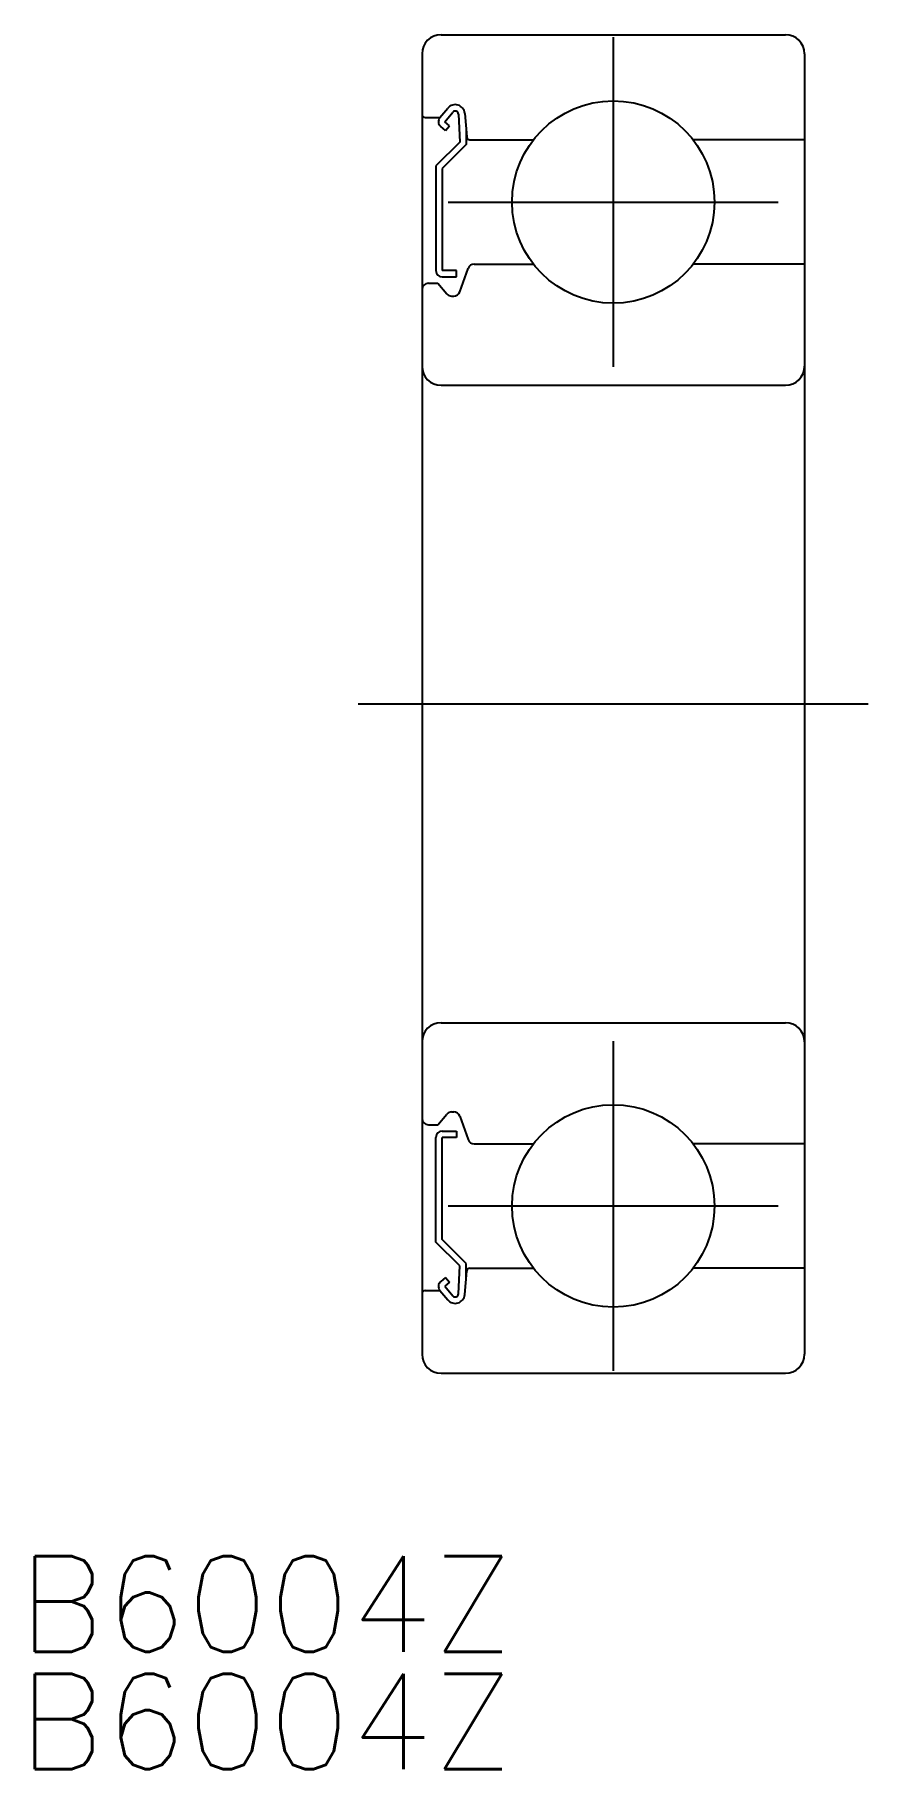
# Model space of a CAD drawing. Extents: x -18.2 to 8, y -33.4 to 21.
import ezdxf

# ---------------------------------------------------------------- set-up
doc = ezdxf.new("R2010")
doc.units = 0
doc.linetypes.add('CENTER', pattern=[50.8, 31.75, -6.35, 6.35, -6.35])
doc.layers.get('0').update_dxf_attribs({"linetype": 'CONTINUOUS'})
doc.layers.add('CENTER', color=1, linetype='CENTER')
doc.styles.get("Standard").update_dxf_attribs({"font": 'txt.shx', "height": 3, "bigfont": 'bigfont.shx'})

# ---------------------------------------------------------------- blocks, each defined once
blk = doc.blocks.new('*U2')
at = {"color": 7, "linetype": 'CONTINUOUS'}
blk.add_text('B6004Z', height=3, dxfattribs=at).set_placement((-18.665, -29.735))
blk = doc.blocks.new('*U3')
at = {"color": 7, "linetype": 'CONTINUOUS'}
blk.add_text('B6004Z', height=3, dxfattribs=at).set_placement((-18.665, -33.425))

msp = doc.modelspace()

# ---------------------------------------------------------------- linework, layer by layer
at = {"color": 7, "linetype": 'CONTINUOUS'}
for p, q in [((-5.4, 21), (5.4, 21)), ((-6, 20.4), (-6, -20.4)), ((6, 20.4), (6, -20.4)), ((-5.44, 18.4), (-5.19, 18.697)), ((-5.287, 18.271), (-5.037, 18.569)), ((-4.86, 18.51), (-4.817, 17.633)), ((-4.662, 18.531), (-4.597, 17.791)), ((-5.9, 18.4), (-5.44, 18.4)), ((-5.262, 17.99), (-5.415, 18.118)), ((-5.134, 18.143), (-5.287, 18.271)), ((-5.262, 17.99), (-5.134, 18.143)), ((-4.617, 18.02), (-4.617, 17.55)), ((-4.817, 17.633), (-5.567, 16.883)), ((-4.617, 17.55), (-5.367, 16.8)), ((-4.497, 17.7), (-2.506, 17.7)), ((6, 17.7), (2.506, 17.7)), ((-5.567, 16.883), (-5.567, 13.6)), ((-5.367, 16.8), (-5.367, 13.6)), ((-4.818, 12.932), (-4.55, 13.668)), ((-4.362, 13.8), (-2.506, 13.8)), ((6, 13.8), (2.506, 13.8)), ((-5.8, 13.2), (-5.5, 13.2)), ((-5.5, 13.2), (-5.224, 12.871)), ((-4.917, 13.6), (-5.367, 13.6)), ((-5.367, 13.4), (-4.917, 13.4)), ((-4.917, 13.4), (-4.917, 13.6)), ((-5.071, 12.8), (-5.006, 12.8)), ((-5.4, 10), (5.4, 10)), ((-5.4, -10), (5.4, -10)), ((-5.5, -13.2), (-5.224, -12.871)), ((-5.071, -12.8), (-5.006, -12.8)), ((-4.818, -12.932), (-4.55, -13.668)), ((-5.8, -13.2), (-5.5, -13.2)), ((-5.567, -16.883), (-5.567, -13.6)), ((-5.367, -13.4), (-4.917, -13.4)), ((-5.367, -16.8), (-5.367, -13.6)), ((-4.917, -13.6), (-5.367, -13.6)), ((-4.917, -13.4), (-4.917, -13.6)), ((-4.362, -13.8), (-2.506, -13.8)), ((6, -13.8), (2.506, -13.8)), ((-4.617, -17.55), (-5.367, -16.8)), ((-4.817, -17.633), (-5.567, -16.883)), ((-4.86, -18.51), (-4.817, -17.633)), ((-4.662, -18.531), (-4.597, -17.791)), ((-4.617, -18.02), (-4.617, -17.55)), ((-4.497, -17.7), (-2.506, -17.7)), ((6, -17.7), (2.506, -17.7)), ((-5.9, -18.4), (-5.44, -18.4)), ((-5.44, -18.4), (-5.19, -18.697)), ((-5.262, -17.99), (-5.415, -18.118)), ((-5.134, -18.143), (-5.287, -18.271)), ((-5.287, -18.271), (-5.037, -18.569)), ((-5.262, -17.99), (-5.134, -18.143)), ((-5.4, -21), (5.4, -21)), ((-2.5, -21), (-2.5, -21)), ((0, -21), (0, -21))]:
    msp.add_line(p, q, dxfattribs=at)
for centre in [(0, 15.75), (0, -15.75)]:
    msp.add_circle(centre, 3.175, dxfattribs=at)
for centre, radius, start, end in [((-5.4, 20.4), 0.6, 90, 180), ((5.4, 20.4), 0.6, 0, 90), ((-4.961, 18.505), 0.3, 4.9967, 140.002), ((-4.96, 18.505), 0.1, 2.8198, 140.0002), ((-5.9, 18.5), 0.1, 180, 270), ((-5.287, 18.271), 0.2, 140.002, 230.0826), ((-4.497, 17.8), 0.1, 184.9967, 270), ((-4.362, 13.6), 0.2, 90, 159.9914), ((-5.8, 13), 0.2, 90, 180), ((-5.367, 13.6), 0.2, 180, 270), ((-5.071, 13), 0.2, 219.9945, 270), ((-5.006, 13), 0.2, 270, 339.9914), ((-5.4, 10.6), 0.6, 180, 270), ((5.4, 10.6), 0.6, 270, 0), ((-5.4, -10.6), 0.6, 90, 180), ((5.4, -10.6), 0.6, 0, 90), ((-5.8, -13), 0.2, 180, 270), ((-5.071, -13), 0.2, 90, 140.0055), ((-5.006, -13), 0.2, 20.0086, 90), ((-5.367, -13.6), 0.2, 90, 180), ((-4.362, -13.6), 0.2, 200.0086, 270), ((-4.497, -17.8), 0.1, 90, 175.0033), ((-5.9, -18.5), 0.1, 90, 180), ((-5.287, -18.271), 0.2, 129.9174, 219.998), ((-4.961, -18.505), 0.3, 219.998, 355.0033), ((-4.96, -18.505), 0.1, 219.9998, 357.1802), ((-5.4, -20.4), 0.6, 180, 270), ((5.4, -20.4), 0.6, 270, 0)]:
    msp.add_arc(centre, radius, start, end, dxfattribs=at)
at = {"layer": 'CENTER', "color": 1, "linetype": 'CENTER'}
for p, q in [((0, 20.925), (0, 10.575)), ((-5.175, 15.75), (5.175, 15.75)), ((-8, 0), (8, 0)), ((0, -10.575), (0, -20.925)), ((-5.175, -15.75), (5.175, -15.75))]:
    msp.add_line(p, q, dxfattribs=at)

# ---------------------------------------------------------------- block references
at = {"color": 7, "linetype": 'CONTINUOUS'}
for name in ['*U2', '*U3']:
    msp.add_blockref(name, (0, 0), dxfattribs=at)

doc.saveas('drawing.dxf')
